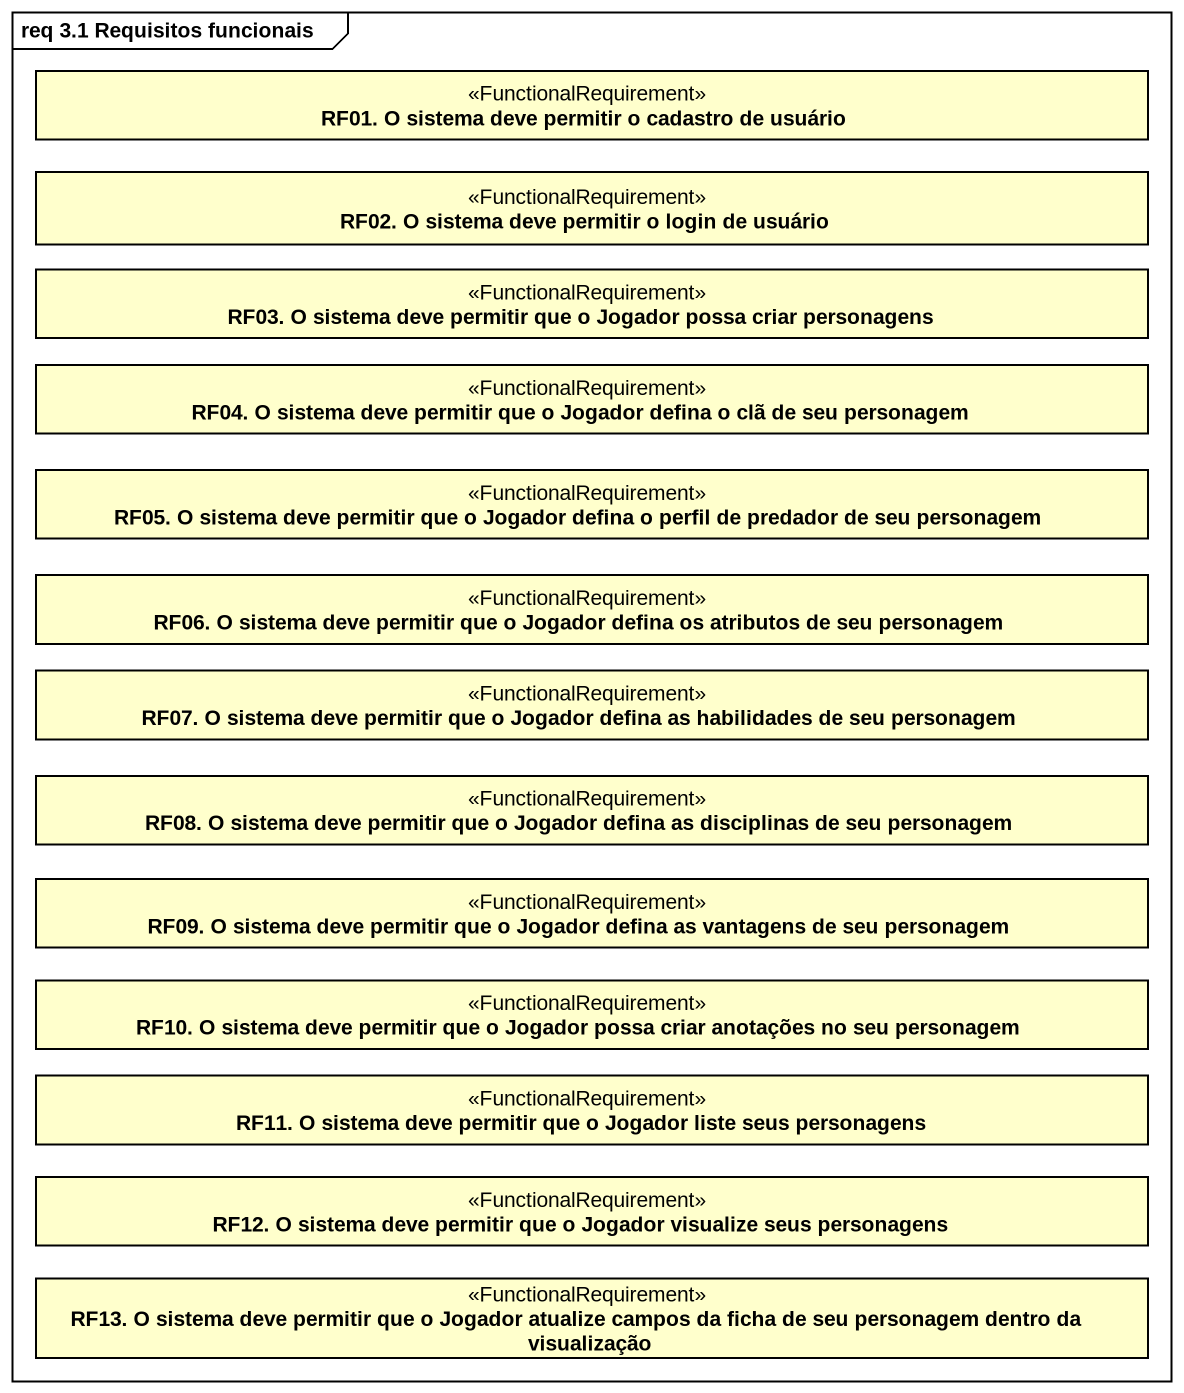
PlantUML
@startuml
mainframe req 3.1 Requisitos funcionais
hide circle
hide empty members
class "RF01. O sistema deve permitir o cadastro de usuário" as RF01_O_sistema_deve <<FunctionalRequirement>>
class "RF02. O sistema deve permitir o login de usuário" as RF02_O_sistema_deve <<FunctionalRequirement>>
class "RF03. O sistema deve permitir que o Jogador possa criar personagens" as RF03_O_sistema_deve <<FunctionalRequirement>>
class "RF04. O sistema deve permitir que o Jogador defina o clã de seu personagem" as RF04_O_sistema_deve <<FunctionalRequirement>>
class "RF05. O sistema deve permitir que o Jogador defina o perfil de predador de seu personagem" as RF05_O_sistema_deve <<FunctionalRequirement>>
class "RF06. O sistema deve permitir que o Jogador defina os atributos de seu personagem" as RF06_O_sistema_deve <<FunctionalRequirement>>
class "RF07. O sistema deve permitir que o Jogador defina as habilidades de seu personagem" as RF07_O_sistema_deve <<FunctionalRequirement>>
class "RF08. O sistema deve permitir que o Jogador defina as disciplinas de seu personagem" as RF08_O_sistema_deve <<FunctionalRequirement>>
class "RF09. O sistema deve permitir que o Jogador defina as vantagens de seu personagem" as RF09_O_sistema_deve <<FunctionalRequirement>>
class "RF10. O sistema deve permitir que o Jogador possa criar anotações no seu personagem" as RF10_O_sistema_deve <<FunctionalRequirement>>
class "RF11. O sistema deve permitir que o Jogador liste seus personagens" as RF11_O_sistema_deve <<FunctionalRequirement>>
class "RF12. O sistema deve permitir que o Jogador visualize seus personagens" as RF12_O_sistema_deve <<FunctionalRequirement>>
class "RF13. O sistema deve permitir que o Jogador atualize campos da ficha de seu personagem dentro da visualização" as RF13_O_sistema_deve <<FunctionalRequirement>>
@enduml
